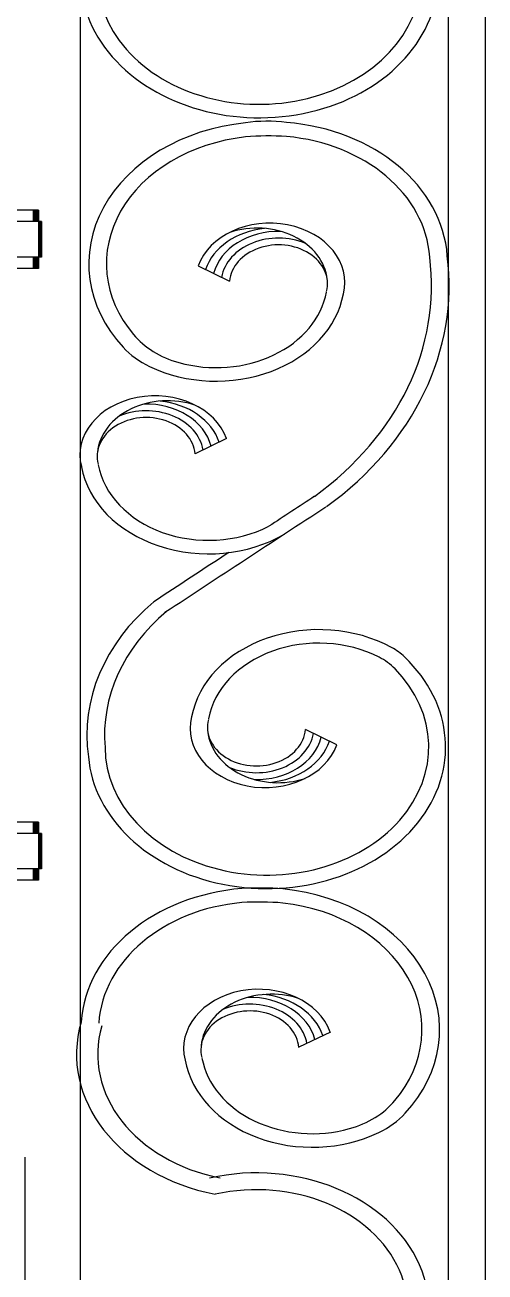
# Model space of a CAD drawing. Extents: x 12262 to 40734, y 30451 to 49613.
# Drawn here: x 32090 to 32358, y 44237 to 44964 of the extents above; entities that cross this region are included whole.
import ezdxf

# ---------------------------------------------------------------- set-up
doc = ezdxf.new("R2010")
doc.units = 0
doc.header["$LTSCALE"] = 0.85
doc.header["$MEASUREMENT"] = 0
doc.layers.get('0').update_dxf_attribs({"linetype": 'CONTINUOUS'})

# ---------------------------------------------------------------- blocks, each defined once
blk = doc.blocks.new('A$C2EF91AEA')
for p, q in [((3199.5, 1845.05), (3199.5, 986.96)), ((3220.97, 1845.05), (3220.97, 986.96)), ((2984.77, 1658.26), (2984.77, 986.96)), ((2960.5, 1539.19), (2915.35, 1539.19)), ((2957.32, 1539.19), (2957.32, 1532.58)), ((2957.49, 1539.19), (2957.49, 1532.58)), ((2957.74, 1539.19), (2957.74, 1532.58)), ((2958.07, 1539.19), (2958.07, 1532.58)), ((2958.49, 1539.19), (2958.49, 1532.58)), ((2958.99, 1539.19), (2958.99, 1532.58)), ((2959.66, 1539.19), (2959.66, 1532.58)), ((2960.5, 1539.19), (2960.5, 1505.21)), ((2962.17, 1532.58), (2913.68, 1532.58)), ((2960.75, 1532.58), (2960.75, 1511.83)), ((2960.92, 1532.58), (2960.92, 1511.83)), ((2961.25, 1532.58), (2961.25, 1511.83)), ((2961.67, 1532.58), (2961.67, 1511.83)), ((2962.17, 1532.58), (2962.17, 1511.83)), ((2962.17, 1511.83), (2913.68, 1511.83)), ((2957.32, 1511.83), (2957.32, 1505.21)), ((2957.49, 1511.83), (2957.49, 1505.21)), ((2957.74, 1511.83), (2957.74, 1505.21)), ((2958.07, 1511.83), (2958.07, 1505.21)), ((2958.49, 1511.83), (2958.49, 1505.21)), ((2958.99, 1511.83), (2958.99, 1505.21)), ((2959.66, 1511.83), (2959.66, 1505.21)), ((3053.56, 1506.7), (3071.93, 1497.77)), ((2960.5, 1505.21), (2915.35, 1505.21)), ((3070.23, 1405.98), (3051.85, 1397.05)), ((3134.52, 1227.38), (3116.15, 1236.31)), ((2960.5, 1182.36), (2915.35, 1182.36)), ((2957.32, 1182.36), (2957.32, 1175.75)), ((2957.49, 1182.36), (2957.49, 1175.75)), ((2957.74, 1182.36), (2957.74, 1175.75)), ((2958.07, 1182.36), (2958.07, 1175.75)), ((2958.49, 1182.36), (2958.49, 1175.75)), ((2958.99, 1182.36), (2958.99, 1175.75)), ((2959.66, 1182.36), (2959.66, 1175.75)), ((2960.5, 1182.36), (2960.5, 1148.38)), ((2962.17, 1175.75), (2913.68, 1175.75)), ((2960.75, 1175.75), (2960.75, 1155)), ((2960.92, 1175.75), (2960.92, 1155)), ((2961.25, 1175.75), (2961.25, 1155)), ((2961.67, 1175.75), (2961.67, 1155)), ((2962.17, 1175.75), (2962.17, 1155)), ((2962.17, 1155), (2913.68, 1155)), ((2957.32, 1155), (2957.32, 1148.38)), ((2957.49, 1155), (2957.49, 1148.38)), ((2957.74, 1155), (2957.74, 1148.38)), ((2958.07, 1155), (2958.07, 1148.38)), ((2958.49, 1155), (2958.49, 1148.38)), ((2958.99, 1155), (2958.99, 1148.38)), ((2959.66, 1155), (2959.66, 1148.38)), ((2960.5, 1148.38), (2915.35, 1148.38)), ((3130.71, 1059.87), (3112.34, 1050.95)), ((2952.56, 986.96), (2952.56, 825.53)), ((2984.77, 986.96), (2984.77, 604.64)), ((3199.5, 986.96), (3199.5, 434.72)), ((3220.97, 986.96), (3220.97, 0))]:
    blk.add_line(p, q)
for centre, major_axis, start_param, end_param in [((3089.29, 1675.66), (-104.31, 0), -0.690765, 3.073806), ((3089.22, 1675.71), (-94.42, 0), -0.657172, 3.138211), ((3094.45, 1508.02), (-104.65, 0), -1.443781, 0.628813), ((3093.98, 1538.08), (67.05, 0), 1.403865, 1.762629), ((3094.45, 1508.02), (-104.65, 0), 3.196077, 4.610275), ((3094.45, 1508.02), (-94.35, 0), -1.429822, 0.58636), ((3094.98, 1477.68), (-132.48, 0), 4.635796, 4.816645), ((3094.45, 1508.02), (-94.35, 0), 3.19367, 4.599078), ((3095.48, 1497.09), (-43.65, 0), 2.945419, 6.001244), ((3097.75, 1496.24), (-41.22, 0), -1.440537, -0.258804), ((3087.96, 1496.26), (41.08, 0), 0.08094, 1.967706), ((3100.48, 1496.37), (-38.57, 0), 4.678621, 6.08814), ((3100.48, 1496.37), (33.59, 0), 1.082368, 3.002244), ((3100.48, 1496.37), (-28.6, 0), 2.942465, 6.221198), ((2978.82, 1495.2), (-210.9, 0), 2.313994, 3.241881), ((2978.82, 1495.2), (-221.21, 0), 2.313994, 3.240774), ((3064.1, 1498.81), (64.99, 0), 4.370523, 6.140062), ((3064.1, 1498.81), (-74.96, 0), 1.026, 2.998469), ((3060.13, 1489.98), (53.15, 0), 3.727952, 4.370523), ((3052.8, 1484.05), (-53.15, 0), 0.628813, 1.026), ((3028.3, 1396.37), (-43.65, 0), 3.423534, 6.479359), ((3035.82, 1395.54), (41.08, 0), 1.173886, 3.060652), ((3023.3, 1395.65), (-38.57, 0), 3.336638, 4.746157), ((3026.03, 1395.52), (41.22, 0), 0.258804, 1.440537), ((3023.3, 1395.65), (28.6, 0), 0.061988, 3.34072), ((3023.3, 1395.65), (33.59, 0), 0.139349, 2.059224), ((3059.68, 1398.09), (74.96, 0), 3.284716, 5.344144), ((3059.68, 1398.09), (-64.99, 0), 0.143123, 2.142133), ((46712.69, -40345.86), (68407.82, 0), 2.261688, 2.262195), ((46712.69, -40345.86), (-68397.52, 0), -0.879904, -0.878123), ((46712.69, -40345.86), (-68407.82, 0), -0.878954, -0.878123), ((3131.84, 1233.07), (-143.17, 0), -0.756235, 0.111455), ((3131.84, 1233.07), (-143.17, 0), -0.756235, 0.111455), ((3131.84, 1233.07), (132.87, 0), 2.385358, 3.210192), ((3123.98, 1235.27), (74.96, 0), 0.968741, 2.998469), ((3123.98, 1235.27), (64.99, 0), 0.999731, 2.998469), ((3145.37, 1259.9), (37.19, 0), 0.690765, 0.968741), ((3093.63, 1226.06), (-104.31, 0), 0.067786, 3.832357), ((3139, 1253.78), (37.19, 0), 0.657172, 0.999731), ((3093.7, 1226.11), (-94.42, 0), 0.003382, 3.798764), ((3092.6, 1236.99), (43.65, 0), 2.945419, 6.001244), ((3087.6, 1237.71), (28.6, 0), 2.942465, 6.221198), ((3100.12, 1237.82), (41.08, 0), 3.222533, 5.109299), ((3087.6, 1237.71), (-33.59, 0), 1.082368, 3.002244), ((3087.6, 1237.71), (38.57, 0), 4.678621, 6.08814), ((3090.33, 1237.84), (-41.22, 0), 1.701055, 2.882789), ((3089.82, 1061.2), (104.65, 0), 1.672911, 3.087109), ((3089.31, 1029.01), (-145.13, 0), 4.617418, 4.782459), ((3089.82, 1061.2), (-104.65, 0), 2.51278, 4.585373), ((3089.82, 1061.2), (-94.35, 0), -1.457485, -0.052077), ((3089.29, 1030.85), (132.48, 0), 1.46654, 1.64739), ((3089.82, 1061.2), (94.35, 0), -0.58636, 1.429822), ((3088.78, 1050.26), (43.65, 0), 0.281942, 3.337766), ((3096.31, 1049.44), (41.08, 0), 1.173886, 3.060652), ((3083.79, 1049.54), (-33.59, 0), 3.280941, 5.200817), ((3083.79, 1049.54), (-38.57, 0), 3.336638, 4.746157), ((3086.52, 1049.41), (-41.22, 0), 3.400397, 4.58213), ((3083.79, 1049.54), (-28.6, 0), 3.20358, 6.482313), ((3088.96, 1046.97), (-106.3, 0), -0.224635, 1.329663), ((3088.96, 1046.97), (-93.92, 0), -0.224635, 1.329663), ((3120.16, 1051.99), (74.96, 0), 3.284716, 5.257185), ((3120.16, 1051.99), (64.99, 0), 3.284716, 5.054255), ((3124.14, 1043.16), (-53.15, 0), 1.912662, 2.555233), ((3131.47, 1037.23), (-53.15, 0), 2.115593, 2.51278), ((3087.54, 897.95), (100.79, 0), -1.176162, 1.845377), ((3087.54, 897.95), (-88.4, 0), 1.965431, 4.98697)]:
    blk.add_ellipse(centre, major_axis=major_axis, ratio=0.79131, start_param=start_param, end_param=end_param)

msp = doc.modelspace()

# ---------------------------------------------------------------- block references
msp.add_blockref('A$C2EF91AEA', (29137.29, 43316.64))

doc.saveas('drawing.dxf')
